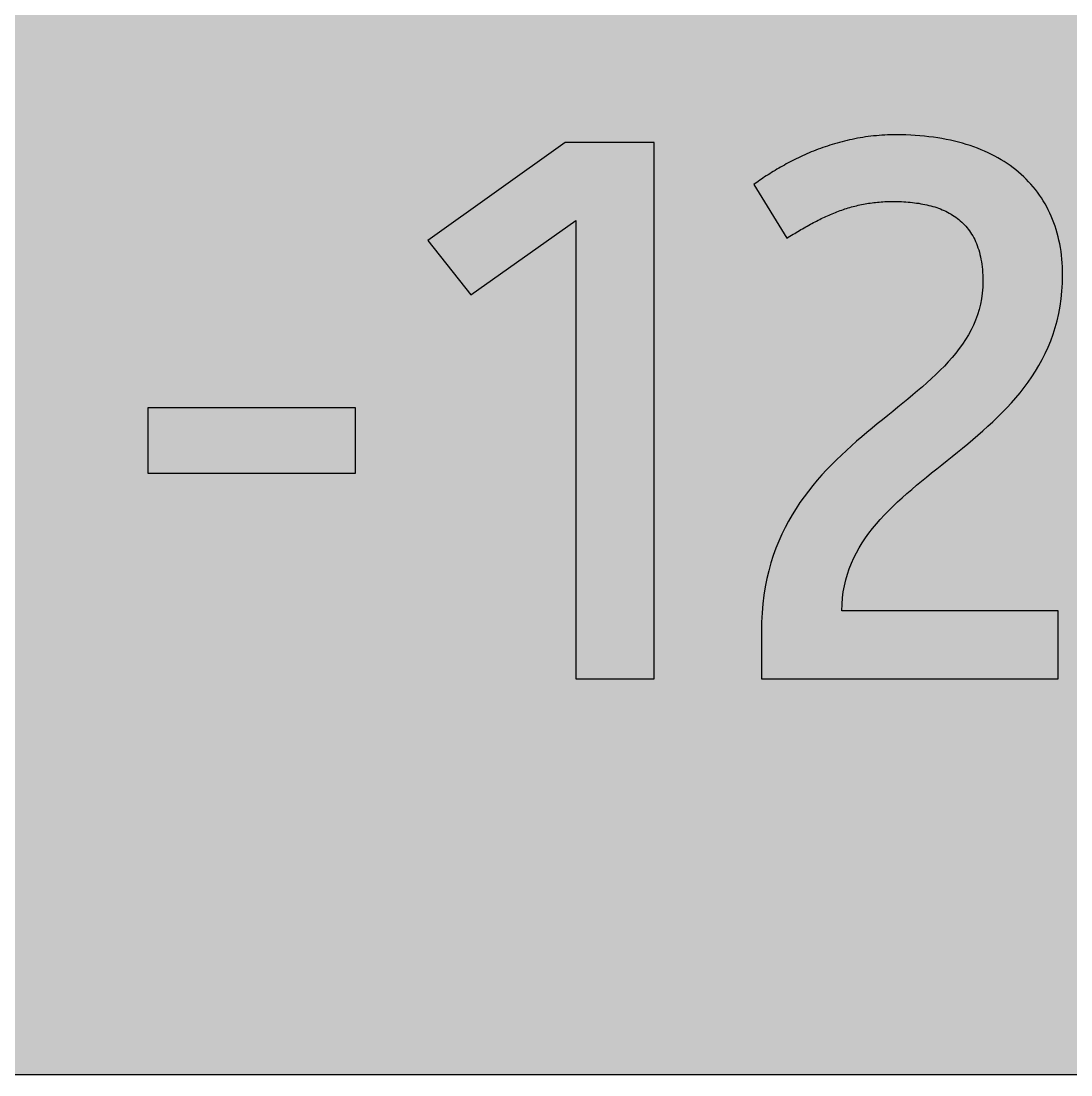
# Model space of a CAD drawing. Header units: millimetres. Extents: x 0 to 212, y 0 to 116.
# Drawn here: x 75.9 to 133.9, y 0.1 to 58.3 of the extents above; entities that cross this region are included whole.
import ezdxf

# ---------------------------------------------------------------- set-up
doc = ezdxf.new("R2010")
doc.units = ezdxf.units.MM

msp = doc.modelspace()

# ---------------------------------------------------------------- hatches: boundary and pattern name
for color, points in [(254, [(14.1633, 0.0536), (13.9878, 0.0533), (13.8125, 0.0559), (13.6373, 0.061), (13.462, 0.0686), (13.2893, 0.0787), (13.114, 0.0914), (12.9413, 0.1041), (12.7686, 0.1219), (12.5959, 0.1397), (12.4231, 0.16), (12.2504, 0.1829), (12.0777, 0.2057), (11.9075, 0.2337), (11.7373, 0.2616), (11.5672, 0.2921), (11.397, 0.3251), (11.2268, 0.3607), (11.0592, 0.3988), (10.8915, 0.4369), (10.7239, 0.4775), (10.5562, 0.5207), (10.3886, 0.5664), (10.2235, 0.6121), (10.0584, 0.6629), (9.8933, 0.7137), (9.7307, 0.7671), (9.5682, 0.8204), (9.4056, 0.8788), (9.2431, 0.9373), (9.083, 0.9982), (8.923, 1.0617), (8.763, 1.1252), (8.6055, 1.1938), (8.4455, 1.2624), (8.2906, 1.331), (8.1331, 1.4046), (7.9781, 1.4783), (7.8232, 1.5545), (7.6708, 1.6332), (7.5184, 1.7145), (7.366, 1.7958), (7.2161, 1.8796), (7.0663, 1.966), (6.919, 2.0523), (6.7716, 2.1438), (6.6243, 2.2352), (6.4795, 2.3266), (6.3348, 2.4232), (6.19, 2.5197), (6.0477, 2.6187), (5.908, 2.7178), (5.7683, 2.8194), (5.6286, 2.9235), (5.4915, 3.0302), (5.3543, 3.1369), (5.2197, 3.2461), (5.0851, 3.3579), (4.953, 3.4722), (4.8209, 3.5865), (4.6914, 3.7033), (4.5644, 3.8202), (4.4348, 3.9395), (4.3104, 4.0615), (4.1859, 4.1859), (4.0615, 4.3104), (3.9395, 4.4348), (3.8202, 4.5618), (3.7033, 4.6914), (3.5865, 4.8209), (3.4722, 4.953), (3.3579, 5.0851), (3.2487, 5.2197), (3.1369, 5.3543), (3.0302, 5.4915), (2.9235, 5.6286), (2.8194, 5.7683), (2.7178, 5.908), (2.6187, 6.0477), (2.5197, 6.19), (2.4232, 6.3348), (2.3266, 6.477), (2.2352, 6.6243), (2.1438, 6.7691), (2.0523, 6.919), (1.966, 7.0663), (1.8796, 7.2161), (1.7958, 7.366), (1.7145, 7.5184), (1.6332, 7.6708), (1.5545, 7.8232), (1.4783, 7.9781), (1.4046, 8.1331), (1.331, 8.2906), (1.2598, 8.4455), (1.1913, 8.603), (1.1252, 8.763), (1.0592, 8.923), (0.9982, 9.083), (0.9373, 9.2431), (0.8763, 9.4056), (0.8204, 9.5682), (0.7645, 9.7307), (0.7112, 9.8933), (0.6604, 10.0584), (0.6121, 10.2235), (0.5639, 10.3911), (0.5207, 10.5562), (0.4775, 10.7239), (0.4343, 10.8915), (0.3962, 11.0592), (0.3607, 11.2268), (0.3251, 11.397), (0.2921, 11.5672), (0.2616, 11.7373), (0.2311, 11.9075), (0.2057, 12.0802), (0.1803, 12.2504), (0.1575, 12.4231), (0.1372, 12.5959), (0.1194, 12.7686), (0.1041, 12.9413), (0.0889, 13.1166), (0.0787, 13.2893), (0.0686, 13.4645), (0.061, 13.6373), (0.0559, 13.8125), (0.0508, 13.9878), (0.0508, 14.163), (0.0522, 102.3592), (0.0508, 102.5322), (0.0559, 102.7074), (0.061, 102.8827), (0.0686, 103.058), (0.0787, 103.2307), (0.0889, 103.4059), (0.1041, 103.5787), (0.1194, 103.7514), (0.1372, 103.9241), (0.1575, 104.0968), (0.1803, 104.2695), (0.2057, 104.4423), (0.2311, 104.6124), (0.2616, 104.7826), (0.2921, 104.9528), (0.3251, 105.123), (0.3607, 105.2932), (0.3962, 105.4608), (0.4343, 105.6284), (0.4775, 105.7961), (0.5207, 105.9637), (0.5639, 106.1314), (0.6121, 106.2965), (0.6604, 106.4616), (0.7112, 106.6267), (0.7645, 106.7892), (0.8204, 106.9518), (0.8763, 107.1143), (0.9373, 107.2769), (0.9982, 107.4369), (1.0592, 107.5969), (1.1252, 107.757), (1.1913, 107.9144), (1.2598, 108.0745), (1.331, 108.2294), (1.4046, 108.3869), (1.4783, 108.5418), (1.5545, 108.6968), (1.6332, 108.8492), (1.7145, 109.0016), (1.7958, 109.154), (1.8796, 109.3038), (1.966, 109.4537), (2.0523, 109.601), (2.1438, 109.7483), (2.2352, 109.8956), (2.3266, 110.0404), (2.4232, 110.1852), (2.5197, 110.33), (2.6187, 110.4722), (2.7178, 110.6119), (2.8194, 110.7516), (2.9235, 110.8913), (3.0302, 111.0285), (3.1369, 111.1656), (3.2487, 111.3003), (3.3579, 111.4349), (3.4722, 111.567), (3.5865, 111.699), (3.7033, 111.8286), (3.8202, 111.9556), (3.9395, 112.0851), (4.0615, 112.2096), (4.1859, 112.334), (4.3104, 112.4585), (4.4348, 112.5804), (4.5644, 112.6998), (4.6914, 112.8166), (4.8209, 112.9335), (4.953, 113.0478), (5.0851, 113.1621), (5.2197, 113.2713), (5.3543, 113.3831), (5.4915, 113.4897), (5.6286, 113.5964), (5.7683, 113.7006), (5.908, 113.8022), (6.0477, 113.9012), (6.19, 114.0003), (6.3348, 114.0968), (6.4795, 114.1933), (6.6243, 114.2848), (6.7716, 114.3762), (6.919, 114.4676), (7.0663, 114.554), (7.2161, 114.6404), (7.366, 114.7242), (7.5184, 114.8055), (7.6708, 114.8867), (7.8232, 114.9655), (7.9781, 115.0417), (8.1331, 115.1153), (8.2906, 115.189), (8.4455, 115.2601), (8.6055, 115.3287), (8.763, 115.3947), (8.923, 115.4608), (9.083, 115.5217), (9.2431, 115.5827), (9.4056, 115.6437), (9.5682, 115.6995), (9.7307, 115.7554), (9.8933, 115.8088), (10.0584, 115.8596), (10.2235, 115.9078), (10.3886, 115.9561), (10.5562, 115.9993), (10.7239, 116.0424), (10.8915, 116.0856), (11.0592, 116.1237), (11.2268, 116.1593), (11.397, 116.1948), (11.5672, 116.2279), (11.7373, 116.2583), (11.9075, 116.2888), (12.0777, 116.3142), (12.2504, 116.3396), (12.4231, 116.3625), (12.5959, 116.3828), (12.7686, 116.4006), (12.9413, 116.4158), (13.114, 116.4311), (13.2893, 116.4412), (13.462, 116.4514), (13.6373, 116.459), (13.8125, 116.4641), (13.9878, 116.4692), (14.163, 116.4692), (197.6078, 116.4703), (197.7822, 116.4692), (197.9574, 116.4641), (198.1327, 116.459), (198.3054, 116.4514), (198.4807, 116.4412), (198.6534, 116.4311), (198.8287, 116.4158), (199.0014, 116.4006), (199.1741, 116.3828), (199.3468, 116.3625), (199.5195, 116.3396), (199.6897, 116.3142), (199.8624, 116.2888), (200.0326, 116.2583), (200.2028, 116.2279), (200.373, 116.1948), (200.5432, 116.1593), (200.7108, 116.1237), (200.8784, 116.0856), (201.0461, 116.0424), (201.2137, 115.9993), (201.3788, 115.9561), (201.5465, 115.9078), (201.7116, 115.8596), (201.8767, 115.8088), (202.0392, 115.7554), (202.2018, 115.6995), (202.3643, 115.6437), (202.5269, 115.5827), (202.6869, 115.5217), (202.8469, 115.4608), (203.007, 115.3947), (203.167, 115.3287), (203.3245, 115.2601), (203.4794, 115.189), (203.6369, 115.1153), (203.7918, 115.0417), (203.9468, 114.9655), (204.0992, 114.8867), (204.2516, 114.8055), (204.404, 114.7242), (204.5538, 114.6404), (204.7037, 114.554), (204.8535, 114.4676), (205.0009, 114.3762), (205.1456, 114.2848), (205.293, 114.1933), (205.4352, 114.0968), (205.58, 114.0003), (205.7222, 113.9012), (205.8619, 113.8022), (206.0016, 113.7006), (206.1413, 113.5964), (206.2785, 113.4897), (206.4156, 113.3831), (206.5503, 113.2713), (206.6849, 113.1621), (206.817, 113.0478), (206.949, 112.9335), (207.0786, 112.8166), (207.2081, 112.6998), (207.3351, 112.5804), (207.4596, 112.4585), (207.584, 112.334), (207.7085, 112.2096), (207.8304, 112.0851), (207.9498, 111.9556), (208.0666, 111.8286), (208.1835, 111.699), (208.2978, 111.567), (208.4121, 111.4349), (208.5238, 111.3003), (208.6331, 111.1656), (208.7397, 111.0285), (208.8464, 110.8913), (208.9506, 110.7516), (209.0522, 110.6119), (209.1512, 110.4722), (209.2503, 110.33), (209.3468, 110.1852), (209.4433, 110.0404), (209.5348, 109.8956), (209.6262, 109.7483), (209.7176, 109.601), (209.804, 109.4537), (209.8904, 109.3038), (209.9742, 109.154), (210.0555, 109.0016), (210.1367, 108.8492), (210.2155, 108.6968), (210.2917, 108.5418), (210.3653, 108.3869), (210.439, 108.2294), (210.5076, 108.0745), (210.5762, 107.9144), (210.6447, 107.757), (210.7082, 107.5969), (210.7717, 107.4369), (210.8327, 107.2769), (210.8911, 107.1143), (210.9495, 106.9518), (211.0029, 106.7892), (211.0562, 106.6267), (211.107, 106.4616), (211.1578, 106.2965), (211.2035, 106.1314), (211.2493, 105.9637), (211.2924, 105.7961), (211.3331, 105.6284), (211.3712, 105.4608), (211.4093, 105.2932), (211.4448, 105.123), (211.4779, 104.9528), (211.5083, 104.7826), (211.5363, 104.6124), (211.5642, 104.4423), (211.5871, 104.2695), (211.6099, 104.0968), (211.6303, 103.9241), (211.648, 103.7514), (211.6658, 103.5787), (211.6785, 103.4059), (211.6912, 103.2307), (211.7014, 103.058), (211.709, 102.8827), (211.7141, 102.7074), (211.7166, 102.5322), (211.7166, 102.3569), (211.7189, 14.1647), (211.7166, 13.9878), (211.7141, 13.8125), (211.709, 13.6373), (211.7014, 13.4645), (211.6912, 13.2893), (211.6785, 13.1166), (211.6658, 12.9413), (211.648, 12.7686), (211.6303, 12.5959), (211.6099, 12.4231), (211.5871, 12.2504), (211.5642, 12.0802), (211.5363, 11.9075), (211.5083, 11.7373), (211.4779, 11.5672), (211.4448, 11.397), (211.4093, 11.2268), (211.3712, 11.0592), (211.3331, 10.8915), (211.2924, 10.7239), (211.2493, 10.5562), (211.2035, 10.3911), (211.1578, 10.2235), (211.107, 10.0584), (211.0562, 9.8933), (211.0029, 9.7307), (210.9495, 9.5682), (210.8911, 9.4056), (210.8327, 9.2431), (210.7717, 9.083), (210.7082, 8.923), (210.6447, 8.763), (210.5762, 8.603), (210.5076, 8.4455), (210.439, 8.2906), (210.3653, 8.1331), (210.2917, 7.9781), (210.2155, 7.8232), (210.1367, 7.6708), (210.0555, 7.5184), (209.9742, 7.366), (209.8904, 7.2161), (209.804, 7.0663), (209.7176, 6.919), (209.6262, 6.7691), (209.5348, 6.6243), (209.4433, 6.477), (209.3468, 6.3348), (209.2503, 6.19), (209.1512, 6.0477), (209.0522, 5.908), (208.9506, 5.7683), (208.8464, 5.6286), (208.7397, 5.4915), (208.6331, 5.3543), (208.5238, 5.2197), (208.4121, 5.0851), (208.2978, 4.953), (208.1835, 4.8209), (208.0666, 4.6914), (207.9498, 4.5618), (207.8304, 4.4348), (207.7085, 4.3104), (207.584, 4.1859), (207.4596, 4.0615), (207.3351, 3.9395), (207.2081, 3.8202), (207.0786, 3.7033), (206.949, 3.5865), (206.817, 3.4722), (206.6849, 3.3579), (206.5503, 3.2461), (206.4156, 3.1369), (206.2785, 3.0302), (206.1413, 2.9235), (206.0016, 2.8194), (205.8619, 2.7178), (205.7222, 2.6187), (205.58, 2.5197), (205.4352, 2.4232), (205.293, 2.3266), (205.1456, 2.2352), (205.0009, 2.1438), (204.8535, 2.0523), (204.7037, 1.966), (204.5538, 1.8796), (204.404, 1.7958), (204.2516, 1.7145), (204.0992, 1.6332), (203.9468, 1.5545), (203.7918, 1.4783), (203.6369, 1.4046), (203.4794, 1.331), (203.3245, 1.2624), (203.167, 1.1938), (203.007, 1.1252), (202.8469, 1.0617), (202.6869, 0.9982), (202.5269, 0.9373), (202.3643, 0.8788), (202.2018, 0.8204), (202.0392, 0.7671), (201.8767, 0.7137), (201.7116, 0.6629), (201.5465, 0.6121), (201.3788, 0.5664), (201.2137, 0.5207), (201.0461, 0.4775), (200.8784, 0.4369), (200.7108, 0.3988), (200.5432, 0.3607), (200.373, 0.3251), (200.2028, 0.2921), (200.0326, 0.2616), (199.8624, 0.2337), (199.6897, 0.2057), (199.5195, 0.1829), (199.3468, 0.16), (199.1741, 0.1397), (199.0014, 0.1219), (198.8287, 0.1041), (198.6534, 0.0914), (198.4807, 0.0787), (198.3054, 0.0686), (198.1327, 0.061), (197.9574, 0.0559), (197.7822, 0.0533), (197.6069, 0.0533)]), (59, [(124.0758, 48.2984), (124.1984, 48.2956), (124.3228, 48.2956), (124.4473, 48.2905), (124.5692, 48.2879), (124.6937, 48.2803), (124.8131, 48.2727), (124.935, 48.2651), (125.0544, 48.2549), (125.1737, 48.2422), (125.2931, 48.227), (125.41, 48.2117), (125.5268, 48.1965), (125.6411, 48.1762), (125.7554, 48.1559), (125.8672, 48.133), (125.9789, 48.1101), (126.0907, 48.0822), (126.1999, 48.0543), (126.3091, 48.0238), (126.4158, 47.9933), (126.5199, 47.9577), (126.6241, 47.9222), (126.7257, 47.8841), (126.8273, 47.8409), (126.9263, 47.7977), (127.0229, 47.7545), (127.1194, 47.7063), (127.2134, 47.6555), (127.3073, 47.6021), (127.3962, 47.5463), (127.4851, 47.4904), (127.5715, 47.4294), (127.6579, 47.3659), (127.7391, 47.3024), (127.8204, 47.2338), (127.8992, 47.1627), (127.9754, 47.0891), (128.0516, 47.0129), (128.1227, 46.9316), (128.1913, 46.8503), (128.2598, 46.7665), (128.3259, 46.6776), (128.3868, 46.5861), (128.4478, 46.4922), (128.5062, 46.3931), (128.5621, 46.294), (128.6154, 46.1899), (128.6637, 46.0832), (128.712, 45.9715), (128.7577, 45.8597), (128.7983, 45.7429), (128.8364, 45.6209), (128.8745, 45.4965), (128.9075, 45.3695), (128.938, 45.2399), (128.9634, 45.1053), (128.9888, 44.9656), (129.0091, 44.8259), (129.0295, 44.6786), (129.0422, 44.5313), (129.0549, 44.3763), (129.0625, 44.2189), (129.0676, 44.0588), (129.0701, 43.8937), (129.0599, 43.5635), (129.0345, 43.241), (128.9914, 42.9285), (128.9329, 42.6237), (128.8567, 42.324), (128.7678, 42.0345), (128.6637, 41.75), (128.5443, 41.4731), (128.4122, 41.2013), (128.2675, 40.9372), (128.11, 40.6756), (127.9398, 40.4216), (127.7595, 40.1701), (127.569, 39.9237), (127.3683, 39.6824), (127.1575, 39.4437), (126.939, 39.2074), (126.7104, 38.9738), (126.4742, 38.7426), (126.2329, 38.514), (125.9815, 38.288), (125.7275, 38.0594), (125.4658, 37.8358), (125.1991, 37.6098), (124.9274, 37.3837), (124.653, 37.1602), (124.3736, 36.9341), (124.0942, 36.7055), (123.8098, 36.4769), (123.5253, 36.2458), (123.2383, 36.0121), (122.9538, 35.7784), (122.6668, 35.5397), (122.3797, 35.2958), (122.0953, 35.0495), (121.8108, 34.8005), (121.5314, 34.5465), (121.252, 34.2849), (120.9777, 34.0208), (120.7059, 33.7515), (120.4392, 33.4747), (120.1776, 33.1902), (119.9236, 32.9006), (119.6721, 32.6034), (119.4308, 32.2986), (119.1946, 31.9837), (118.966, 31.6636), (118.7475, 31.3334), (118.5367, 30.9931), (118.3361, 30.6451), (118.1456, 30.287), (117.9652, 29.9187), (117.795, 29.5377), (117.6376, 29.1465), (117.4928, 28.7452), (117.3607, 28.3312), (117.2439, 27.9044), (117.1372, 27.465), (117.0483, 27.0154), (116.9721, 26.5506), (116.9137, 26.0706), (116.8705, 25.5778), (116.8451, 25.0698), (116.8349, 24.5491), (116.8368, 21.9258), (133.2191, 21.9258), (133.2191, 25.6932), (121.2811, 25.6932), (121.2875, 26.0502), (121.3155, 26.3982), (121.3587, 26.7386), (121.4171, 27.0688), (121.4907, 27.3914), (121.5822, 27.7063), (121.6863, 28.0137), (121.8032, 28.3134), (121.9352, 28.6055), (122.08, 28.8925), (122.2375, 29.1719), (122.4051, 29.4462), (122.5855, 29.7129), (122.776, 29.9771), (122.9741, 30.2336), (123.1849, 30.4876), (123.4034, 30.7365), (123.6294, 30.9829), (123.8656, 31.2242), (124.1069, 31.4655), (124.3559, 31.7017), (124.6124, 31.9354), (124.8715, 32.1666), (125.1382, 32.3952), (125.4074, 32.6238), (125.6817, 32.8524), (125.9586, 33.0784), (126.238, 33.307), (126.5199, 33.5331), (126.8044, 33.7591), (127.0889, 33.9877), (127.3759, 34.2163), (127.6604, 34.4475), (127.9474, 34.6786), (128.2294, 34.9148), (128.5138, 35.1511), (128.7932, 35.3898), (129.0701, 35.6337), (129.3444, 35.88), (129.6137, 36.1315), (129.8804, 36.3855), (130.1394, 36.6446), (130.396, 36.9087), (130.6449, 37.1805), (130.8862, 37.4548), (131.1199, 37.7368), (131.3485, 38.0238), (131.5669, 38.3184), (131.7752, 38.6207), (131.9759, 38.928), (132.1664, 39.2455), (132.3467, 39.5707), (132.5143, 39.9034), (132.6718, 40.2463), (132.8166, 40.5994), (132.9487, 40.96), (133.0655, 41.3309), (133.1697, 41.7119), (133.2611, 42.103), (133.3348, 42.5069), (133.3932, 42.9209), (133.4364, 43.3451), (133.4618, 43.7845), (133.4719, 44.2341), (133.4694, 44.4576), (133.4618, 44.6811), (133.4491, 44.8996), (133.4313, 45.1155), (133.4084, 45.3288), (133.383, 45.5397), (133.35, 45.7479), (133.3119, 45.9511), (133.2713, 46.1543), (133.2255, 46.3525), (133.1722, 46.548), (133.1163, 46.7411), (133.0554, 46.929), (132.9919, 47.117), (132.9207, 47.2999), (132.8445, 47.4802), (132.7658, 47.658), (132.682, 47.8307), (132.5931, 48.0009), (132.5016, 48.1686), (132.4026, 48.3337), (132.301, 48.4937), (132.1943, 48.6512), (132.0825, 48.8061), (131.9682, 48.956), (131.8489, 49.1033), (131.7244, 49.2481), (131.5949, 49.3878), (131.4628, 49.5249), (131.3256, 49.6595), (131.1834, 49.7891), (131.0386, 49.9161), (130.8887, 50.0405), (130.7338, 50.1599), (130.5763, 50.2768), (130.4138, 50.3885), (130.2461, 50.4977), (130.0759, 50.6019), (129.9007, 50.7035), (129.7229, 50.8025), (129.54, 50.8965), (129.352, 50.9854), (129.1615, 51.0743), (128.966, 51.1556), (128.7678, 51.2343), (128.5672, 51.3105), (128.3589, 51.3817), (128.1506, 51.4502), (127.9347, 51.5137), (127.7188, 51.5722), (127.4953, 51.628), (127.2718, 51.6788), (127.0432, 51.7271), (126.8095, 51.7703), (126.5733, 51.8109), (126.332, 51.8465), (126.0907, 51.877), (125.8418, 51.9049), (125.5928, 51.9278), (125.3363, 51.9481), (125.0798, 51.9608), (124.8181, 51.9735), (124.554, 51.9786), (124.2847, 51.9811), (124.1247, 51.9786), (123.9672, 51.976), (123.8072, 51.9709), (123.6523, 51.9633), (123.4948, 51.9557), (123.3399, 51.943), (123.1875, 51.9303), (123.0351, 51.9151), (122.8827, 51.8973), (122.7328, 51.8795), (122.5829, 51.8592), (122.4356, 51.8363), (122.2883, 51.8109), (122.141, 51.7855), (121.9962, 51.7576), (121.854, 51.7296), (121.7092, 51.6992), (121.5695, 51.6661), (121.4298, 51.6331), (121.2901, 51.5976), (121.1529, 51.562), (121.0158, 51.5239), (120.8786, 51.4858), (120.744, 51.4452), (120.6119, 51.4045), (120.4798, 51.3613), (120.3503, 51.3182), (120.2207, 51.2724), (120.0912, 51.2267), (119.9642, 51.1785), (119.8372, 51.1302), (119.7127, 51.0819), (119.5908, 51.0311), (119.4689, 50.9803), (119.347, 50.9295), (119.2276, 50.8762), (119.1082, 50.8229), (118.9914, 50.7695), (118.8771, 50.7136), (118.7628, 50.6578), (118.6485, 50.6019), (118.5367, 50.546), (118.425, 50.4876), (118.3157, 50.4292), (118.2091, 50.3707), (118.1024, 50.3123), (117.9957, 50.2539), (117.8916, 50.1955), (117.79, 50.1345), (117.6884, 50.0761), (117.5868, 50.0151), (117.4877, 49.9542), (117.3912, 49.8932), (117.2947, 49.8323), (117.2007, 49.7738), (117.1067, 49.7129), (117.0153, 49.6519), (116.9238, 49.591), (116.8349, 49.53), (116.7486, 49.469), (116.6622, 49.4081), (116.5758, 49.3497), (116.492, 49.2887), (116.4107, 49.2277), (118.2328, 46.2675), (118.3208, 46.322), (118.4097, 46.3753), (118.4986, 46.4312), (118.585, 46.4845), (118.6739, 46.5379), (118.7628, 46.5912), (118.8491, 46.642), (118.9355, 46.6928), (119.0219, 46.7436), (119.1108, 46.7944), (119.1971, 46.8452), (119.2835, 46.8935), (119.3698, 46.9417), (119.4562, 46.99), (119.54, 47.0383), (119.6264, 47.084), (119.7127, 47.1297), (119.7991, 47.1754), (119.8855, 47.2186), (119.9718, 47.2618), (120.0556, 47.305), (120.142, 47.3481), (120.2284, 47.3888), (120.3147, 47.4294), (120.4011, 47.4701), (120.4874, 47.5082), (120.5738, 47.5463), (120.6602, 47.5844), (120.7491, 47.6199), (120.8354, 47.658), (120.9218, 47.691), (121.0107, 47.7266), (121.0996, 47.7596), (121.1859, 47.7926), (121.2748, 47.8231), (121.3637, 47.8536), (121.4526, 47.8841), (121.5441, 47.912), (121.633, 47.94), (121.7244, 47.9679), (121.8133, 47.9933), (121.9048, 48.0187), (121.9987, 48.0416), (122.0902, 48.0644), (122.1842, 48.0873), (122.2756, 48.1076), (122.3696, 48.1279), (122.4661, 48.1457), (122.5601, 48.1635), (122.6566, 48.1813), (122.7531, 48.1965), (122.8496, 48.2117), (122.9487, 48.2244), (123.0452, 48.2371), (123.1443, 48.2473), (123.2459, 48.2575), (123.3449, 48.2676), (123.4465, 48.2752), (123.5507, 48.2829), (123.6523, 48.2879), (123.7564, 48.2905), (123.8631, 48.2956), (123.9672, 48.2956), (124.0739, 48.2981)]), (59, [(106.5911, 21.9258), (110.9102, 21.9258), (110.9102, 51.5592), (105.9988, 51.5592), (98.4208, 46.1405), (100.7925, 43.1338), (106.5911, 47.2401)]), (59, [(82.9702, 36.9104), (94.3995, 36.9104), (94.3995, 33.2698), (82.9702, 33.2698)])]:
    msp.add_hatch(color=color).paths.add_polyline_path(points)
h = msp.add_hatch(color=59)
h.paths.add_polyline_path([(14.1633, 3.5814), (13.8887, 3.5839), (13.6169, 3.5941), (13.3477, 3.6119), (13.081, 3.6347), (12.8143, 3.6652), (12.5501, 3.7008), (12.2885, 3.7465), (12.0294, 3.7948), (11.7729, 3.8506), (11.5164, 3.9141), (11.2649, 3.9827), (11.016, 4.0564), (10.7671, 4.1351), (10.5232, 4.2215), (10.2819, 4.3129), (10.0432, 4.412), (9.8069, 4.5161), (9.5733, 4.6228), (9.3447, 4.7371), (9.1186, 4.8565), (8.8951, 4.9809), (8.6741, 5.113), (8.4582, 5.2476), (8.2448, 5.3873), (8.0366, 5.5321), (7.8308, 5.682), (7.6276, 5.8369), (7.4295, 5.9969), (7.2365, 6.1595), (7.046, 6.3297), (6.8605, 6.5024), (6.6777, 6.6802), (6.5024, 6.8605), (6.3271, 7.046), (6.1595, 7.2365), (5.9969, 7.432), (5.8369, 7.6302), (5.682, 7.8308), (5.5321, 8.0366), (5.3873, 8.2448), (5.2451, 8.4582), (5.1105, 8.6741), (4.9809, 8.8951), (4.8565, 9.1186), (4.7371, 9.3447), (4.6228, 9.5758), (4.5136, 9.8069), (4.4094, 10.0432), (4.3129, 10.2819), (4.2215, 10.5232), (4.1351, 10.7696), (4.0538, 11.016), (3.9802, 11.2649), (3.9116, 11.5189), (3.8506, 11.7729), (3.7948, 12.0294), (3.744, 12.2911), (3.7008, 12.5527), (3.6627, 12.8143), (3.6322, 13.081), (3.6093, 13.3502), (3.5916, 13.6195), (3.5814, 13.8913), (3.5789, 14.163), (3.58, 102.3592), (3.5814, 102.6312), (3.5916, 102.903), (3.6093, 103.1723), (3.6322, 103.439), (3.6627, 103.7057), (3.7008, 103.9698), (3.744, 104.2314), (3.7948, 104.4905), (3.8506, 104.7471), (3.9116, 105.0036), (3.9802, 105.2551), (4.0538, 105.504), (4.1351, 105.7529), (4.2215, 105.9967), (4.3129, 106.238), (4.4094, 106.4768), (4.5136, 106.713), (4.6228, 106.9467), (4.7371, 107.1753), (4.8565, 107.4014), (4.9809, 107.6249), (5.1105, 107.8459), (5.2451, 108.0618), (5.3873, 108.2751), (5.5321, 108.4834), (5.682, 108.6891), (5.8369, 108.8923), (5.9969, 109.0905), (6.1595, 109.2835), (6.3271, 109.474), (6.5024, 109.6594), (6.6777, 109.8423), (6.8605, 110.0176), (7.046, 110.1928), (7.2365, 110.3605), (7.4295, 110.523), (7.6276, 110.683), (7.8308, 110.838), (8.0366, 110.9878), (8.2448, 111.1326), (8.4582, 111.2749), (8.6741, 111.4095), (8.8951, 111.539), (9.1186, 111.6635), (9.3447, 111.7829), (9.5733, 111.8972), (9.8069, 112.0064), (10.0432, 112.1105), (10.2819, 112.207), (10.5232, 112.2985), (10.7671, 112.3848), (11.016, 112.4661), (11.2649, 112.5398), (11.5164, 112.6084), (11.7729, 112.6693), (12.0294, 112.7252), (12.2885, 112.776), (12.5501, 112.8192), (12.8143, 112.8573), (13.081, 112.8878), (13.3477, 112.9106), (13.6169, 112.9284), (13.8887, 112.9386), (14.163, 112.9411), (197.6078, 112.9425), (197.8787, 112.9386), (198.1505, 112.9284), (198.4197, 112.9106), (198.689, 112.8878), (198.9557, 112.8573), (199.2173, 112.8192), (199.4789, 112.776), (199.7405, 112.7252), (199.9971, 112.6693), (200.2511, 112.6084), (200.5051, 112.5398), (200.754, 112.4661), (201.0004, 112.3848), (201.2467, 112.2985), (201.488, 112.207), (201.7268, 112.1105), (201.963, 112.0064), (202.1942, 111.8972), (202.4253, 111.7829), (202.6514, 111.6635), (202.8749, 111.539), (203.0959, 111.4095), (203.3118, 111.2749), (203.5251, 111.1326), (203.7334, 110.9878), (203.9391, 110.838), (204.1398, 110.683), (204.3379, 110.523), (204.5335, 110.3605), (204.724, 110.1928), (204.9094, 110.0176), (205.0898, 109.8423), (205.2676, 109.6594), (205.4403, 109.474), (205.6105, 109.2835), (205.773, 109.0905), (205.933, 108.8923), (206.088, 108.6891), (206.2378, 108.4834), (206.3826, 108.2751), (206.5223, 108.0618), (206.6569, 107.8459), (206.789, 107.6249), (206.9135, 107.4014), (207.0329, 107.1753), (207.1472, 106.9467), (207.2538, 106.713), (207.358, 106.4768), (207.457, 106.238), (207.5485, 105.9967), (207.6348, 105.7529), (207.7136, 105.504), (207.7872, 105.2551), (207.8558, 105.0036), (207.9193, 104.7471), (207.9752, 104.4905), (208.0235, 104.2314), (208.0692, 103.9698), (208.1047, 103.7057), (208.1352, 103.439), (208.1581, 103.1723), (208.1759, 102.903), (208.186, 102.6312), (208.1911, 102.3569), (208.1911, 14.1647), (208.186, 13.8913), (208.1759, 13.6195), (208.1581, 13.3502), (208.1352, 13.081), (208.1047, 12.8143), (208.0692, 12.5527), (208.0235, 12.2911), (207.9752, 12.0294), (207.9193, 11.7729), (207.8558, 11.5189), (207.7872, 11.2649), (207.7136, 11.016), (207.6348, 10.7696), (207.5485, 10.5232), (207.457, 10.2819), (207.358, 10.0432), (207.2538, 9.8069), (207.1472, 9.5758), (207.0329, 9.3447), (206.9135, 9.1186), (206.789, 8.8951), (206.6569, 8.6741), (206.5223, 8.4582), (206.3826, 8.2448), (206.2378, 8.0366), (206.088, 7.8308), (205.933, 7.6302), (205.773, 7.432), (205.6105, 7.2365), (205.4403, 7.046), (205.2676, 6.8605), (205.0898, 6.6802), (204.9094, 6.5024), (204.724, 6.3297), (204.5335, 6.1595), (204.3379, 5.9969), (204.1398, 5.8369), (203.9391, 5.682), (203.7334, 5.5321), (203.5251, 5.3873), (203.3118, 5.2476), (203.0959, 5.113), (202.8749, 4.9809), (202.6514, 4.8565), (202.4253, 4.7371), (202.1942, 4.6228), (201.963, 4.5161), (201.7268, 4.412), (201.488, 4.3129), (201.2467, 4.2215), (201.0004, 4.1351), (200.754, 4.0564), (200.5051, 3.9827), (200.2511, 3.9141), (199.9971, 3.8506), (199.7405, 3.7948), (199.4789, 3.7465), (199.2173, 3.7008), (198.9557, 3.6652), (198.689, 3.6347), (198.4197, 3.6119), (198.1505, 3.5941), (197.8787, 3.5839), (197.6069, 3.5789)])
h.paths.add_polyline_path([(14.1633, 8.8731), (14.0259, 8.8748), (13.8887, 8.8798), (13.7541, 8.8875), (13.622, 8.9002), (13.4874, 8.9154), (13.3553, 8.9332), (13.2258, 8.9535), (13.0962, 8.9789), (12.9667, 9.0068), (12.8397, 9.0373), (12.7127, 9.0729), (12.5882, 9.1084), (12.4663, 9.1491), (12.3419, 9.1923), (12.2225, 9.238), (12.1031, 9.2888), (11.9837, 9.3396), (11.8694, 9.3929), (11.7526, 9.4513), (11.6408, 9.5098), (11.5291, 9.5733), (11.4198, 9.6368), (11.3106, 9.7053), (11.2039, 9.7765), (11.0998, 9.8476), (10.9957, 9.9238), (10.8966, 10), (10.7975, 10.0787), (10.6985, 10.1625), (10.6045, 10.2464), (10.5105, 10.3327), (10.4216, 10.4216), (10.3327, 10.5131), (10.2464, 10.6045), (10.16, 10.701), (10.0787, 10.7975), (10, 10.8966), (9.9212, 10.9982), (9.8476, 11.0998), (9.7739, 11.2039), (9.7053, 11.3106), (9.6368, 11.4198), (9.5707, 11.5291), (9.5098, 11.6408), (9.4488, 11.7551), (9.3929, 11.8694), (9.337, 11.9863), (9.2862, 12.1031), (9.238, 12.2225), (9.1923, 12.3444), (9.1491, 12.4663), (9.1084, 12.5908), (9.0703, 12.7152), (9.0373, 12.8397), (9.0068, 12.9692), (8.9789, 13.0962), (8.9535, 13.2258), (8.9306, 13.3579), (8.9129, 13.4899), (8.8976, 13.622), (8.8849, 13.7566), (8.8773, 13.8913), (8.8722, 14.0259), (8.8697, 14.163), (8.8717, 102.3592), (8.8722, 102.4941), (8.8773, 102.6312), (8.8849, 102.7659), (8.8976, 102.8979), (8.9129, 103.0326), (8.9306, 103.1646), (8.9535, 103.2942), (8.9789, 103.4237), (9.0068, 103.5533), (9.0373, 103.6803), (9.0703, 103.8073), (9.1084, 103.9317), (9.1491, 104.0536), (9.1923, 104.1781), (9.238, 104.2975), (9.2862, 104.4169), (9.337, 104.5362), (9.3929, 104.6505), (9.4488, 104.7674), (9.5098, 104.8791), (9.5707, 104.9909), (9.6368, 105.1001), (9.7053, 105.2093), (9.7739, 105.316), (9.8476, 105.4202), (9.9212, 105.5243), (10, 105.6234), (10.0787, 105.7224), (10.16, 105.8215), (10.2464, 105.9155), (10.3327, 106.0094), (10.4216, 106.0983), (10.5105, 106.1872), (10.6045, 106.2736), (10.6985, 106.36), (10.7975, 106.4412), (10.8966, 106.52), (10.9957, 106.5987), (11.0998, 106.6724), (11.2039, 106.746), (11.3106, 106.8146), (11.4198, 106.8832), (11.5291, 106.9492), (11.6408, 107.0102), (11.7526, 107.0712), (11.8694, 107.127), (11.9837, 107.1829), (12.1031, 107.2337), (12.2225, 107.282), (12.3419, 107.3277), (12.4663, 107.3709), (12.5882, 107.4115), (12.7127, 107.4496), (12.8397, 107.4826), (12.9667, 107.5131), (13.0962, 107.5411), (13.2258, 107.5665), (13.3553, 107.5893), (13.4874, 107.6071), (13.622, 107.6223), (13.7541, 107.635), (13.8887, 107.6427), (14.0259, 107.6477), (14.163, 107.6503), (197.6078, 107.6508), (197.7441, 107.6477), (197.8787, 107.6427), (198.0133, 107.635), (198.1479, 107.6223), (198.28, 107.6071), (198.4121, 107.5893), (198.5442, 107.5665), (198.6737, 107.5411), (198.8007, 107.5131), (198.9303, 107.4826), (199.0547, 107.4496), (199.1792, 107.4115), (199.3036, 107.3709), (199.4256, 107.3277), (199.5475, 107.282), (199.6669, 107.2337), (199.7837, 107.1829), (199.9005, 107.127), (200.0148, 107.0712), (200.1291, 107.0102), (200.2409, 106.9492), (200.3501, 106.8832), (200.4593, 106.8146), (200.566, 106.746), (200.6702, 106.6724), (200.7718, 106.5987), (200.8734, 106.52), (200.9724, 106.4412), (201.0689, 106.36), (201.1655, 106.2736), (201.2569, 106.1872), (201.3483, 106.0983), (201.4372, 106.0094), (201.5236, 105.9155), (201.6074, 105.8215), (201.6912, 105.7224), (201.77, 105.6234), (201.8462, 105.5243), (201.9224, 105.4202), (201.9935, 105.316), (202.0646, 105.2093), (202.1332, 105.1001), (202.1967, 104.9909), (202.2602, 104.8791), (202.3186, 104.7674), (202.377, 104.6505), (202.4304, 104.5362), (202.4812, 104.4169), (202.532, 104.2975), (202.5777, 104.1781), (202.6209, 104.0536), (202.6615, 103.9317), (202.6971, 103.8073), (202.7326, 103.6803), (202.7631, 103.5533), (202.7911, 103.4237), (202.8165, 103.2942), (202.8368, 103.1646), (202.8546, 103.0326), (202.8698, 102.8979), (202.8825, 102.7659), (202.8901, 102.6312), (202.8952, 102.4941), (202.8977, 102.3569), (202.8994, 14.1647), (202.8952, 14.0259), (202.8901, 13.8913), (202.8825, 13.7566), (202.8698, 13.622), (202.8546, 13.4899), (202.8368, 13.3579), (202.8165, 13.2258), (202.7911, 13.0962), (202.7631, 12.9692), (202.7326, 12.8397), (202.6971, 12.7152), (202.6615, 12.5908), (202.6209, 12.4663), (202.5777, 12.3444), (202.532, 12.2225), (202.4812, 12.1031), (202.4304, 11.9863), (202.377, 11.8694), (202.3186, 11.7551), (202.2602, 11.6408), (202.1967, 11.5291), (202.1332, 11.4198), (202.0646, 11.3106), (201.9935, 11.2039), (201.9224, 11.0998), (201.8462, 10.9982), (201.77, 10.8966), (201.6912, 10.7975), (201.6074, 10.701), (201.5236, 10.6045), (201.4372, 10.5131), (201.3483, 10.4216), (201.2569, 10.3327), (201.1655, 10.2464), (201.0689, 10.1625), (200.9724, 10.0787), (200.8734, 10), (200.7718, 9.9238), (200.6702, 9.8476), (200.566, 9.7765), (200.4593, 9.7053), (200.3501, 9.6368), (200.2409, 9.5733), (200.1291, 9.5098), (200.0148, 9.4513), (199.9005, 9.3929), (199.7837, 9.3396), (199.6669, 9.2888), (199.5475, 9.238), (199.4256, 9.1923), (199.3036, 9.1491), (199.1792, 9.1084), (199.0547, 9.0729), (198.9303, 9.0373), (198.8007, 9.0068), (198.6737, 8.9789), (198.5442, 8.9535), (198.4121, 8.9332), (198.28, 8.9154), (198.1479, 8.9002), (198.0133, 8.8875), (197.8787, 8.8798), (197.7441, 8.8748), (197.6069, 8.8722)], flags=16)

# ---------------------------------------------------------------- linework, layer by layer
at = {"color": 59}
for points in [[(124.0758, 48.2984), (124.1984, 48.2956), (124.3228, 48.2956), (124.4473, 48.2905), (124.5692, 48.2879), (124.6937, 48.2803), (124.8131, 48.2727), (124.935, 48.2651), (125.0544, 48.2549), (125.1737, 48.2422), (125.2931, 48.227), (125.41, 48.2117), (125.5268, 48.1965), (125.6411, 48.1762), (125.7554, 48.1559), (125.8672, 48.133), (125.9789, 48.1101), (126.0907, 48.0822), (126.1999, 48.0543), (126.3091, 48.0238), (126.4158, 47.9933), (126.5199, 47.9577), (126.6241, 47.9222), (126.7257, 47.8841), (126.8273, 47.8409), (126.9263, 47.7977), (127.0229, 47.7545), (127.1194, 47.7063), (127.2134, 47.6555), (127.3073, 47.6021), (127.3962, 47.5463), (127.4851, 47.4904), (127.5715, 47.4294), (127.6579, 47.3659), (127.7391, 47.3024), (127.8204, 47.2338), (127.8992, 47.1627), (127.9754, 47.0891), (128.0516, 47.0129), (128.1227, 46.9316), (128.1913, 46.8503), (128.2598, 46.7665), (128.3259, 46.6776), (128.3868, 46.5861), (128.4478, 46.4922), (128.5062, 46.3931), (128.5621, 46.294), (128.6154, 46.1899), (128.6637, 46.0832), (128.712, 45.9715), (128.7577, 45.8597), (128.7983, 45.7429), (128.8364, 45.6209), (128.8745, 45.4965), (128.9075, 45.3695), (128.938, 45.2399), (128.9634, 45.1053), (128.9888, 44.9656), (129.0091, 44.8259), (129.0295, 44.6786), (129.0422, 44.5313), (129.0549, 44.3763), (129.0625, 44.2189), (129.0676, 44.0588), (129.0701, 43.8937), (129.0599, 43.5635), (129.0345, 43.241), (128.9914, 42.9285), (128.9329, 42.6237), (128.8567, 42.324), (128.7678, 42.0345), (128.6637, 41.75), (128.5443, 41.4731), (128.4122, 41.2013), (128.2675, 40.9372), (128.11, 40.6756), (127.9398, 40.4216), (127.7595, 40.1701), (127.569, 39.9237), (127.3683, 39.6824), (127.1575, 39.4437), (126.939, 39.2074), (126.7104, 38.9738), (126.4742, 38.7426), (126.2329, 38.514), (125.9815, 38.288), (125.7275, 38.0594), (125.4658, 37.8358), (125.1991, 37.6098), (124.9274, 37.3837), (124.653, 37.1602), (124.3736, 36.9341), (124.0942, 36.7055), (123.8098, 36.4769), (123.5253, 36.2458), (123.2383, 36.0121), (122.9538, 35.7784), (122.6668, 35.5397), (122.3797, 35.2958), (122.0953, 35.0495), (121.8108, 34.8005), (121.5314, 34.5465), (121.252, 34.2849), (120.9777, 34.0208), (120.7059, 33.7515), (120.4392, 33.4747), (120.1776, 33.1902), (119.9236, 32.9006), (119.6721, 32.6034), (119.4308, 32.2986), (119.1946, 31.9837), (118.966, 31.6636), (118.7475, 31.3334), (118.5367, 30.9931), (118.3361, 30.6451), (118.1456, 30.287), (117.9652, 29.9187), (117.795, 29.5377), (117.6376, 29.1465), (117.4928, 28.7452), (117.3607, 28.3312), (117.2439, 27.9044), (117.1372, 27.465), (117.0483, 27.0154), (116.9721, 26.5506), (116.9137, 26.0706), (116.8705, 25.5778), (116.8451, 25.0698), (116.8349, 24.5491), (116.8368, 21.9258), (133.2191, 21.9258), (133.2191, 25.6932), (121.2811, 25.6932), (121.2875, 26.0502), (121.3155, 26.3982), (121.3587, 26.7386), (121.4171, 27.0688), (121.4907, 27.3914), (121.5822, 27.7063), (121.6863, 28.0137), (121.8032, 28.3134), (121.9352, 28.6055), (122.08, 28.8925), (122.2375, 29.1719), (122.4051, 29.4462), (122.5855, 29.7129), (122.776, 29.9771), (122.9741, 30.2336), (123.1849, 30.4876), (123.4034, 30.7365), (123.6294, 30.9829), (123.8656, 31.2242), (124.1069, 31.4655), (124.3559, 31.7017), (124.6124, 31.9354), (124.8715, 32.1666), (125.1382, 32.3952), (125.4074, 32.6238), (125.6817, 32.8524), (125.9586, 33.0784), (126.238, 33.307), (126.5199, 33.5331), (126.8044, 33.7591), (127.0889, 33.9877), (127.3759, 34.2163), (127.6604, 34.4475), (127.9474, 34.6786), (128.2294, 34.9148), (128.5138, 35.1511), (128.7932, 35.3898), (129.0701, 35.6337), (129.3444, 35.88), (129.6137, 36.1315), (129.8804, 36.3855), (130.1394, 36.6446), (130.396, 36.9087), (130.6449, 37.1805), (130.8862, 37.4548), (131.1199, 37.7368), (131.3485, 38.0238), (131.5669, 38.3184), (131.7752, 38.6207), (131.9759, 38.928), (132.1664, 39.2455), (132.3467, 39.5707), (132.5143, 39.9034), (132.6718, 40.2463), (132.8166, 40.5994), (132.9487, 40.96), (133.0655, 41.3309), (133.1697, 41.7119), (133.2611, 42.103), (133.3348, 42.5069), (133.3932, 42.9209), (133.4364, 43.3451), (133.4618, 43.7845), (133.4719, 44.2341), (133.4694, 44.4576), (133.4618, 44.6811), (133.4491, 44.8996), (133.4313, 45.1155), (133.4084, 45.3288), (133.383, 45.5397), (133.35, 45.7479), (133.3119, 45.9511), (133.2713, 46.1543), (133.2255, 46.3525), (133.1722, 46.548), (133.1163, 46.7411), (133.0554, 46.929), (132.9919, 47.117), (132.9207, 47.2999), (132.8445, 47.4802), (132.7658, 47.658), (132.682, 47.8307), (132.5931, 48.0009), (132.5016, 48.1686), (132.4026, 48.3337), (132.301, 48.4937), (132.1943, 48.6512), (132.0825, 48.8061), (131.9682, 48.956), (131.8489, 49.1033), (131.7244, 49.2481), (131.5949, 49.3878), (131.4628, 49.5249), (131.3256, 49.6595), (131.1834, 49.7891), (131.0386, 49.9161), (130.8887, 50.0405), (130.7338, 50.1599), (130.5763, 50.2768), (130.4138, 50.3885), (130.2461, 50.4977), (130.0759, 50.6019), (129.9007, 50.7035), (129.7229, 50.8025), (129.54, 50.8965), (129.352, 50.9854), (129.1615, 51.0743), (128.966, 51.1556), (128.7678, 51.2343), (128.5672, 51.3105), (128.3589, 51.3817), (128.1506, 51.4502), (127.9347, 51.5137), (127.7188, 51.5722), (127.4953, 51.628), (127.2718, 51.6788), (127.0432, 51.7271), (126.8095, 51.7703), (126.5733, 51.8109), (126.332, 51.8465), (126.0907, 51.877), (125.8418, 51.9049), (125.5928, 51.9278), (125.3363, 51.9481), (125.0798, 51.9608), (124.8181, 51.9735), (124.554, 51.9786), (124.2847, 51.9811), (124.1247, 51.9786), (123.9672, 51.976), (123.8072, 51.9709), (123.6523, 51.9633), (123.4948, 51.9557), (123.3399, 51.943), (123.1875, 51.9303), (123.0351, 51.9151), (122.8827, 51.8973), (122.7328, 51.8795), (122.5829, 51.8592), (122.4356, 51.8363), (122.2883, 51.8109), (122.141, 51.7855), (121.9962, 51.7576), (121.854, 51.7296), (121.7092, 51.6992), (121.5695, 51.6661), (121.4298, 51.6331), (121.2901, 51.5976), (121.1529, 51.562), (121.0158, 51.5239), (120.8786, 51.4858), (120.744, 51.4452), (120.6119, 51.4045), (120.4798, 51.3613), (120.3503, 51.3182), (120.2207, 51.2724), (120.0912, 51.2267), (119.9642, 51.1785), (119.8372, 51.1302), (119.7127, 51.0819), (119.5908, 51.0311), (119.4689, 50.9803), (119.347, 50.9295), (119.2276, 50.8762), (119.1082, 50.8229), (118.9914, 50.7695), (118.8771, 50.7136), (118.7628, 50.6578), (118.6485, 50.6019), (118.5367, 50.546), (118.425, 50.4876), (118.3157, 50.4292), (118.2091, 50.3707), (118.1024, 50.3123), (117.9957, 50.2539), (117.8916, 50.1955), (117.79, 50.1345), (117.6884, 50.0761), (117.5868, 50.0151), (117.4877, 49.9542), (117.3912, 49.8932), (117.2947, 49.8323), (117.2007, 49.7738), (117.1067, 49.7129), (117.0153, 49.6519), (116.9238, 49.591), (116.8349, 49.53), (116.7486, 49.469), (116.6622, 49.4081), (116.5758, 49.3497), (116.492, 49.2887), (116.4107, 49.2277), (118.2328, 46.2675), (118.3208, 46.322), (118.4097, 46.3753), (118.4986, 46.4312), (118.585, 46.4845), (118.6739, 46.5379), (118.7628, 46.5912), (118.8491, 46.642), (118.9355, 46.6928), (119.0219, 46.7436), (119.1108, 46.7944), (119.1971, 46.8452), (119.2835, 46.8935), (119.3698, 46.9417), (119.4562, 46.99), (119.54, 47.0383), (119.6264, 47.084), (119.7127, 47.1297), (119.7991, 47.1754), (119.8855, 47.2186), (119.9718, 47.2618), (120.0556, 47.305), (120.142, 47.3481), (120.2284, 47.3888), (120.3147, 47.4294), (120.4011, 47.4701), (120.4874, 47.5082), (120.5738, 47.5463), (120.6602, 47.5844), (120.7491, 47.6199), (120.8354, 47.658), (120.9218, 47.691), (121.0107, 47.7266), (121.0996, 47.7596), (121.1859, 47.7926), (121.2748, 47.8231), (121.3637, 47.8536), (121.4526, 47.8841), (121.5441, 47.912), (121.633, 47.94), (121.7244, 47.9679), (121.8133, 47.9933), (121.9048, 48.0187), (121.9987, 48.0416), (122.0902, 48.0644), (122.1842, 48.0873), (122.2756, 48.1076), (122.3696, 48.1279), (122.4661, 48.1457), (122.5601, 48.1635), (122.6566, 48.1813), (122.7531, 48.1965), (122.8496, 48.2117), (122.9487, 48.2244), (123.0452, 48.2371), (123.1443, 48.2473), (123.2459, 48.2575), (123.3449, 48.2676), (123.4465, 48.2752), (123.5507, 48.2829), (123.6523, 48.2879), (123.7564, 48.2905), (123.8631, 48.2956), (123.9672, 48.2956), (124.0739, 48.2981), (124.0758, 48.2984)], [(106.5911, 21.9258), (110.9102, 21.9258), (110.9102, 51.5592), (105.9988, 51.5592), (98.4208, 46.1405), (100.7925, 43.1338), (106.5911, 47.2401), (106.5911, 21.9258)], [(82.9702, 36.9104), (94.3995, 36.9104), (94.3995, 33.2698), (82.9702, 33.2698), (82.9702, 36.9104)]]:
    msp.add_lwpolyline(points, dxfattribs=at)
at = {"color": 254}
msp.add_lwpolyline([(197.6069, 0.0533), (14.1633, 0.0536)], dxfattribs=at)

doc.saveas('drawing.dxf')
